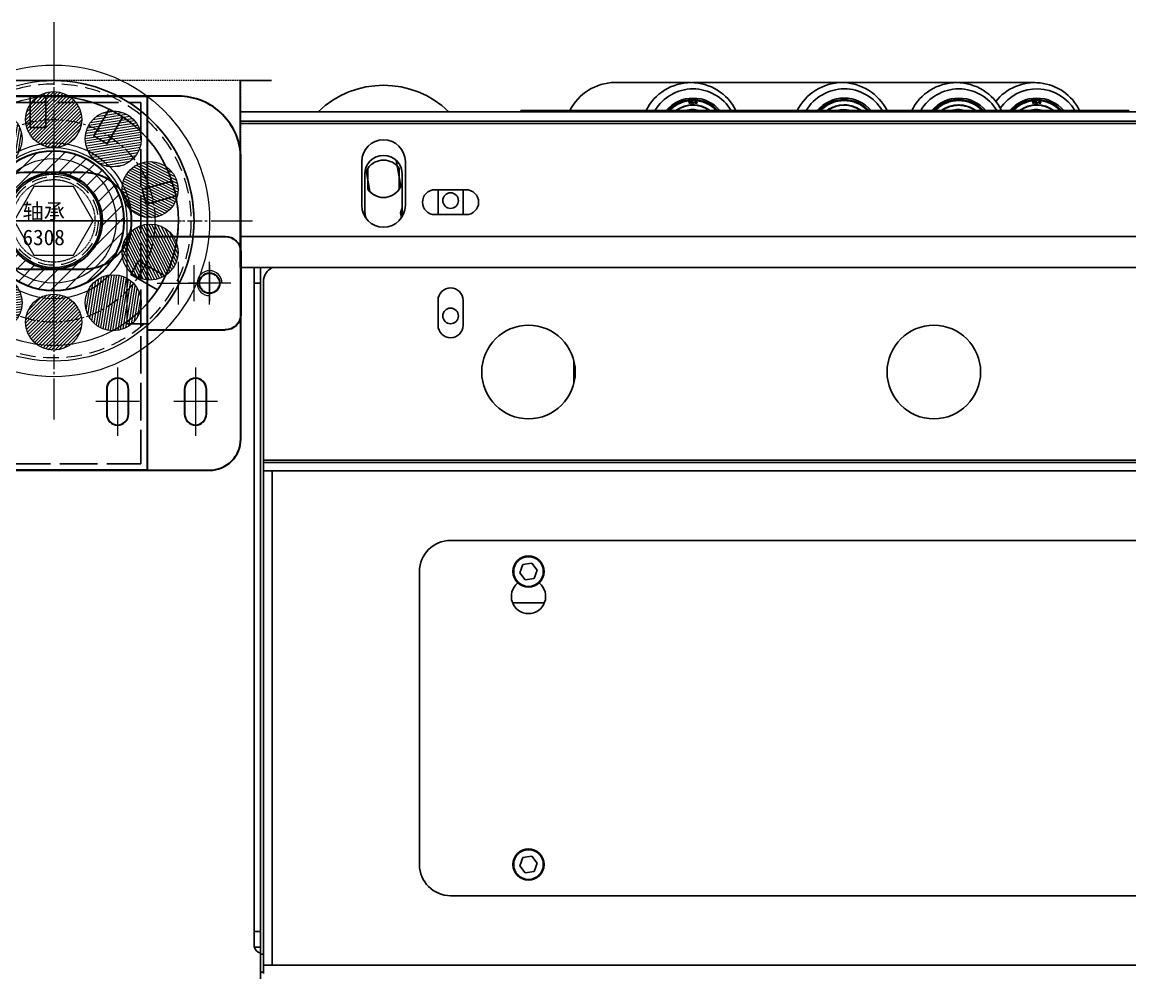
# Model space of a CAD drawing. Header units: millimetres. Extents: x 845401 to 948039, y 511594 to 550263.
# Drawn here: x 908265.2 to 908620.5, y 517974.7 to 518279.7 of the extents above; entities that cross this region are included whole.
import ezdxf

# ---------------------------------------------------------------- set-up
doc = ezdxf.new("R2010")
doc.units = ezdxf.units.MM
for name, pattern in [('ACAD_ISO02W100', [15, 12, -3]), ('CENTER', [0]), ('CENTER2', [28.575, 19.05, -3.175, 3.175, -3.175]), ('CENTERX2', [4, 2.5, -0.5, 0.5, -0.5]), ('DASHED', [0.75, 0.5, -0.25]), ('DASHED2', [0.375, 0.25, -0.125]), ('HIDDEN', [0.375, 0.25, -0.125])]:
    doc.linetypes.add(name, pattern=pattern)
for name, color, linetype in [('00', 7, 'Continuous'), ('1轮廓实线层', 7, 'Continuous'), ('3中心线层', 1, 'CENTER'), ('CL', 7, 'Continuous'), ('虚线', 4, 'ACAD_ISO02W100')]:
    doc.layers.add(name, color=color, linetype=linetype)
for name, color, linetype, lineweight in [('A-剖-0.10mm.......SECT-L01', 255, 'Continuous', 18), ('中心线', 1, 'CENTER', 9), ('剖面线', 6, 'Continuous', 15), ('粗实线', 7, 'Continuous', 30), ('细实线', 2, 'Continuous', 18)]:
    doc.layers.add(name, color=color, linetype=linetype, lineweight=lineweight)

# ---------------------------------------------------------------- blocks, each defined once
blk = doc.blocks.new('A$C2ACC7D0F')
at = {"color": 4, "linetype": 'Continuous', "lineweight": -3}
for p in [(10.04, 600), (0, 590)]:
    blk.add_line(p, (0, 600), dxfattribs=at)
at = {"color": 7, "linetype": 'Continuous', "lineweight": 25}
for p, q in [((144.61, 599.4), (120.15, 599.4)), ((145.17, 599.4), (144.89, 599.4)), ((193.08, 599.4), (145.17, 599.4)), ((229.83, 599.4), (193.08, 599.4)), ((230.39, 599.4), (230.11, 599.4)), ((254.85, 599.4), (230.39, 599.4)), ((145.18, 593.9), (145.11, 593.9)), ((193.65, 593.9), (193.58, 593.9)), ((230.4, 593.9), (230.33, 593.9)), ((255.42, 593.9), (255.35, 593.9)), ((0, 590), (1200, 590)), ((0, 590), (0, 587)), ((90, 590.4), (90, 590)), ((90, 590.4), (95.63, 590.4)), ((95.63, 590.4), (285, 590.4)), ((143.95, 593.1), (143.99, 593.11)), ((143.95, 593.11), (143.99, 593.11)), ((144.02, 592.83), (143.98, 592.82)), ((144.08, 593.19), (144.01, 593.19)), ((144.04, 592.77), (144.11, 592.77)), ((144.09, 593), (144.07, 593)), ((144.07, 593), (144.07, 592.95)), ((144.11, 592.95), (144.07, 592.95)), ((144.07, 592.95), (144.1, 592.95)), ((144.1, 592.99), (144.12, 593.01)), ((144.17, 592.99), (144.1, 592.99)), ((144.37, 593.27), (144.26, 593.26)), ((144.26, 593.26), (144.3, 592.74)), ((144.26, 593.22), (144.31, 593.22)), ((144.31, 593.22), (144.26, 593.22)), ((144.34, 592.79), (144.29, 592.79)), ((144.3, 592.74), (144.41, 592.75)), ((144.3, 592.75), (144.34, 592.75)), ((144.37, 593.22), (144.31, 593.22)), ((144.31, 593.22), (144.37, 593.22)), ((144.34, 592.79), (144.31, 593.22)), ((144.32, 593.22), (144.31, 593.22)), ((144.39, 593.22), (144.32, 593.22)), ((144.41, 592.8), (144.34, 592.79)), ((144.41, 592.75), (144.34, 592.75)), ((144.74, 592.91), (144.69, 592.9)), ((144.83, 593.04), (144.72, 593.11)), ((144.74, 590.64), (145.04, 590.65)), ((144.82, 593.25), (144.75, 593.25)), ((144.76, 593.08), (144.87, 593)), ((144.76, 592.83), (144.83, 592.83)), ((144.9, 593.04), (144.78, 593.12)), ((144.9, 593.04), (144.83, 593.04)), ((144.87, 593.01), (144.83, 593.04)), ((144.88, 593.19), (144.93, 593.2)), ((144.93, 593.2), (144.88, 593.2)), ((145.19, 593.07), (145.12, 593.07)), ((145.12, 592.84), (145.19, 592.84)), ((145.4, 593.12), (145.39, 592.93)), ((145.44, 593.12), (145.4, 593.12)), ((145.44, 593.12), (145.4, 593.12)), ((145.44, 592.93), (145.44, 593.12)), ((145.46, 592.83), (145.53, 592.83)), ((145.66, 593.11), (145.62, 593.11)), ((145.62, 593.11), (145.62, 592.93)), ((145.66, 593.11), (145.62, 593.11)), ((145.66, 592.93), (145.66, 593.11)), ((145.74, 593.11), (145.72, 592.78)), ((145.72, 592.78), (145.77, 592.78)), ((145.73, 593.01), (145.74, 593.02)), ((145.78, 592.97), (145.73, 592.97)), ((145.78, 593.11), (145.74, 593.11)), ((145.78, 593.11), (145.74, 593.11)), ((145.78, 593.06), (145.74, 593.06)), ((145.74, 593.02), (145.81, 593.02)), ((145.77, 592.78), (145.78, 592.97)), ((145.78, 593.06), (145.78, 593.11)), ((145.78, 592.97), (145.81, 593.02)), ((145.8, 593.06), (145.8, 593.08)), ((145.87, 593.06), (145.8, 593.06)), ((145.87, 593.1), (145.86, 593.1)), ((145.87, 593.06), (145.87, 593.1)), ((146.09, 593.04), (146.02, 593.04)), ((146.02, 592.8), (146.09, 592.8)), ((146.21, 592.82), (146.14, 592.82)), ((146.14, 592.82), (146.14, 592.82)), ((146.17, 593), (146.23, 593)), ((146.21, 592.82), (146.18, 592.85)), ((146.19, 592.98), (146.23, 593)), ((146.34, 592.9), (146.3, 592.9)), ((146.31, 592.94), (146.36, 592.94)), ((146.49, 592.92), (146.31, 592.94)), ((146.34, 592.9), (146.61, 592.87)), ((146.56, 592.92), (146.36, 592.94)), ((146.45, 593), (146.39, 593)), ((146.39, 592.77), (146.45, 592.77)), ((146.56, 592.92), (146.49, 592.92)), ((146.5, 592.77), (146.5, 592.78)), ((146.57, 592.77), (146.5, 592.77)), ((146.54, 592.87), (146.54, 592.92)), ((146.57, 592.77), (146.54, 592.81)), ((193.71, 592.1), (193.71, 592.1)), ((230.46, 592.1), (230.45, 592.1)), ((230.46, 592.2), (230.65, 592.18)), ((254.19, 593.1), (254.23, 593.11)), ((254.19, 593.11), (254.23, 593.11)), ((254.26, 592.83), (254.22, 592.82)), ((254.32, 593.19), (254.25, 593.19)), ((254.28, 592.77), (254.35, 592.77)), ((254.33, 593), (254.31, 593)), ((254.31, 593), (254.31, 592.95)), ((254.35, 592.95), (254.31, 592.95)), ((254.31, 592.95), (254.34, 592.95)), ((254.34, 592.99), (254.36, 593.01)), ((254.4, 592.99), (254.34, 592.99)), ((254.61, 593.27), (254.5, 593.26)), ((254.5, 593.26), (254.54, 592.74)), ((254.5, 593.22), (254.55, 593.22)), ((254.55, 593.22), (254.5, 593.22)), ((254.58, 592.79), (254.53, 592.79)), ((254.54, 592.74), (254.65, 592.75)), ((254.54, 592.75), (254.58, 592.75)), ((254.58, 592.79), (254.55, 593.22)), ((254.55, 593.22), (254.61, 593.22)), ((254.61, 593.22), (254.55, 593.22)), ((254.56, 593.22), (254.55, 593.22)), ((254.63, 593.22), (254.56, 593.22)), ((254.65, 592.8), (254.58, 592.79)), ((254.65, 592.75), (254.58, 592.75)), ((254.98, 592.91), (254.93, 592.9)), ((255.07, 593.04), (254.96, 593.11)), ((254.98, 590.64), (255.28, 590.65)), ((255.05, 593.25), (254.99, 593.25)), ((254.99, 593.08), (255.11, 593)), ((255, 592.83), (255.07, 592.83)), ((255.14, 593.04), (255.02, 593.12)), ((255.14, 593.04), (255.07, 593.04)), ((255.11, 593.01), (255.07, 593.04)), ((255.12, 593.19), (255.16, 593.2)), ((255.16, 593.2), (255.12, 593.2)), ((255.43, 593.07), (255.36, 593.07)), ((255.36, 592.84), (255.43, 592.84)), ((255.64, 593.12), (255.63, 592.93)), ((255.68, 593.12), (255.64, 593.12)), ((255.68, 593.12), (255.64, 593.12)), ((255.68, 592.93), (255.68, 593.12)), ((255.7, 592.83), (255.77, 592.83)), ((255.86, 593.11), (255.85, 592.93)), ((255.9, 593.11), (255.86, 593.11)), ((255.9, 593.11), (255.86, 593.11)), ((255.9, 592.93), (255.9, 593.11)), ((255.98, 593.11), (255.96, 592.78)), ((255.96, 592.78), (256.01, 592.78)), ((255.97, 593.01), (255.98, 593.02)), ((256.02, 592.97), (255.97, 592.97)), ((256.02, 593.11), (255.98, 593.11)), ((256.02, 593.11), (255.98, 593.11)), ((256.02, 593.06), (255.98, 593.06)), ((255.98, 593.02), (256.05, 593.02)), ((256.01, 592.78), (256.02, 592.97)), ((256.02, 593.06), (256.02, 593.11)), ((256.02, 592.97), (256.05, 593.02)), ((256.04, 593.06), (256.04, 593.08)), ((256.11, 593.06), (256.04, 593.06)), ((256.18, 589.9), (256.08, 590.39)), ((256.11, 593.1), (256.1, 593.1)), ((256.11, 593.06), (256.11, 593.1)), ((256.33, 593.04), (256.26, 593.04)), ((256.26, 592.8), (256.33, 592.8)), ((256.45, 592.82), (256.38, 592.82)), ((256.38, 592.82), (256.38, 592.82)), ((256.41, 593), (256.46, 593)), ((256.45, 592.82), (256.42, 592.85)), ((256.43, 592.98), (256.46, 593)), ((256.58, 592.9), (256.54, 592.9)), ((256.55, 592.94), (256.6, 592.94)), ((256.73, 592.92), (256.55, 592.94)), ((256.58, 592.9), (256.85, 592.87)), ((256.8, 592.92), (256.6, 592.94)), ((256.69, 593), (256.62, 593)), ((256.62, 592.77), (256.69, 592.77)), ((256.8, 592.92), (256.73, 592.92)), ((256.74, 592.77), (256.74, 592.78)), ((256.81, 592.77), (256.74, 592.77)), ((256.81, 592.77), (256.77, 592.81)), ((256.78, 592.87), (256.78, 592.92)), ((285, 590), (285, 590.4)), ((0, 587), (1200, 587)), ((0, 586.26), (0, 587)), ((0, 586.26), (1200, 586.26)), ((0, 550), (0, 586.26)), ((39, 574), (39, 560)), ((50.09, 574.39), (51.54, 566.19)), ((53, 560), (53, 574)), ((40, 558), (40, 570)), ((41.59, 564.43), (40.28, 571.83)), ((41, 571.82), (41, 565.18)), ((51, 565.18), (51, 571.82)), ((52, 570), (52, 558)), ((62.5, 565), (72.5, 565)), ((63.5, 557), (63.5, 565)), ((71.5, 565), (71.5, 557)), ((72.5, 557), (62.5, 557)), ((0, 550), (1200, 550)), ((0, 540), (0, 550)), ((0, 540), (1200, 540)), ((4.5, 535), (4.5, 540)), ((6.5, 540), (6.5, 535)), ((6.5, 535), (4.5, 535)), ((4.5, 535), (4.5, 327)), ((6.5, 535), (6.5, 327)), ((7.5, 535.5), (7.5, 478.24)), ((63.5, 529.5), (63.5, 521.5)), ((71.5, 521.5), (71.5, 529.5)), ((214.85, 519.4), (214.99, 519.4)), ((214.99, 519.4), (215.05, 519.52)), ((107.09, 510), (107.09, 503.01)), ((1192.5, 478.24), (7.5, 478.24)), ((7.5, 478.24), (7.5, 477.5)), ((1192.5, 477.5), (7.5, 477.5)), ((7.5, 477.5), (7.5, 474.76)), ((7.5, 474.76), (7.5, 316.24)), ((10.24, 474.76), (7.5, 474.76)), ((1189.76, 474.76), (10.24, 474.76)), ((10.24, 474.76), (10.24, 316.24)), ((517.5, 452.5), (67.5, 452.5)), ((90.73, 444.74), (89.67, 442.09)), ((93.56, 445.16), (90.73, 444.74)), ((95.33, 442.91), (93.56, 445.16)), ((57.5, 442.5), (57.5, 348.5)), ((89.67, 442.09), (91.44, 439.84)), ((94.27, 440.26), (95.33, 442.91)), ((89, 438.93), (89, 438.74)), ((91.44, 439.84), (94.27, 440.26)), ((96, 438.74), (96, 438.93)), ((97.62, 432.5), (87.38, 432.5)), ((90.73, 350.74), (89.67, 348.09)), ((93.56, 351.16), (90.73, 350.74)), ((95.33, 348.91), (93.56, 351.16)), ((94.27, 346.26), (95.33, 348.91)), ((89.67, 348.09), (91.44, 345.84)), ((91.44, 345.84), (94.27, 346.26)), ((67.5, 338.5), (517.5, 338.5)), ((4.5, 327), (6.5, 327)), ((4.5, 322), (4.5, 327)), ((6.5, 327), (6.5, 322)), ((6.5, 322), (4.5, 322)), ((6.5, 319.74), (6.5, 322)), ((6.5, 314), (6.5, 319.74)), ((6.5, 319.74), (7.5, 319.74)), ((7.5, 316.24), (7.5, 313.5)), ((10.24, 316.24), (7.5, 316.24)), ((1189.76, 316.24), (10.24, 316.24)), ((6.5, 304), (6.5, 314)), ((6.5, 314), (6.82, 314)), ((6.82, 314), (7.5, 314))]:
    blk.add_line(p, q, dxfattribs=at)
at = {"color": 8, "linetype": 'Continuous', "lineweight": 25}
for p, q in [((144.07, 592.95), (144.1, 592.95)), ((144.72, 593.12), (144.78, 593.12)), ((145.44, 592.93), (145.39, 592.93)), ((145.66, 592.93), (145.62, 592.93)), ((195.71, 591.96), (197.12, 591.53)), ((254.31, 592.95), (254.34, 592.95)), ((254.96, 593.12), (255.02, 593.12)), ((255.68, 592.93), (255.63, 592.93)), ((255.9, 592.93), (255.85, 592.93))]:
    blk.add_line(p, q, dxfattribs=at)
at = {"color": 7, "linetype": 'Continuous', "lineweight": 25}
for points in [[(144.93, 593.2), (144.91, 593.24), (144.88, 593.28), (144.84, 593.29), (144.8, 593.3), (144.76, 593.28), (144.72, 593.25), (144.71, 593.2), (144.71, 593.16), (144.72, 593.11), (144.76, 593.08)], [(144.84, 593.24), (144.81, 593.28), (144.78, 593.29)], [(255.16, 593.2), (255.15, 593.24), (255.12, 593.28), (255.08, 593.29), (255.04, 593.3), (254.99, 593.28), (254.96, 593.25), (254.95, 593.2), (254.95, 593.16), (254.96, 593.11), (254.99, 593.08)], [(255.08, 593.24), (255.05, 593.28), (255.02, 593.29)], [(144.17, 592.99), (144.2, 593.03), (144.21, 593.08), (144.21, 593.14), (144.18, 593.19), (144.14, 593.22), (144.09, 593.24), (144.04, 593.23), (143.99, 593.2), (143.96, 593.16), (143.95, 593.1)], [(144.01, 593.19), (143.99, 593.19), (143.98, 593.18)], [(143.98, 592.82), (144, 592.77), (144.04, 592.74), (144.09, 592.72), (144.14, 592.73), (144.19, 592.75), (144.22, 592.8), (144.24, 592.85), (144.23, 592.9), (144.21, 592.95), (144.17, 592.99)], [(143.99, 593.11), (144, 593.14), (144.03, 593.17), (144.06, 593.19), (144.1, 593.19), (144.13, 593.17), (144.16, 593.15), (144.17, 593.11), (144.17, 593.07), (144.15, 593.04), (144.12, 593.01), (144.09, 593)], [(144, 592.78), (144, 592.77), (144.04, 592.77)], [(144.1, 592.95), (144.13, 592.95), (144.16, 592.93), (144.19, 592.9), (144.19, 592.87), (144.19, 592.83), (144.17, 592.8), (144.14, 592.77), (144.11, 592.77), (144.07, 592.77), (144.04, 592.79), (144.02, 592.83)], [(144.14, 592.95), (144.14, 592.95), (144.1, 592.99)], [(144.69, 592.9), (144.71, 592.85), (144.75, 592.81), (144.8, 592.78), (144.85, 592.78), (144.9, 592.8), (144.94, 592.84), (144.96, 592.89), (144.96, 592.95), (144.94, 593), (144.9, 593.04)], [(144.75, 593.25), (144.74, 593.25), (144.72, 593.24)], [(144.72, 592.84), (144.74, 592.83), (144.76, 592.83)], [(144.87, 593), (144.9, 592.97), (144.91, 592.94), (144.91, 592.9), (144.9, 592.87), (144.87, 592.84), (144.84, 592.83), (144.81, 592.83), (144.77, 592.84), (144.75, 592.87), (144.74, 592.91)], [(144.78, 593.12), (144.76, 593.14), (144.75, 593.17), (144.75, 593.19), (144.76, 593.22), (144.78, 593.24), (144.8, 593.25), (144.83, 593.25), (144.85, 593.24), (144.87, 593.22), (144.88, 593.19)], [(144.79, 592.78), (144.83, 592.8), (144.87, 592.84)], [(145.34, 592.95), (145.33, 593.02), (145.3, 593.07), (145.25, 593.11), (145.19, 593.12), (145.13, 593.11), (145.08, 593.07), (145.04, 593.02), (145.03, 592.95), (145.04, 592.89), (145.08, 592.84), (145.13, 592.8), (145.19, 592.79), (145.25, 592.8), (145.3, 592.84), (145.33, 592.89), (145.34, 592.95)], [(145.07, 593.06), (145.08, 593.06), (145.12, 593.07)], [(145.12, 592.84), (145.08, 592.85), (145.07, 592.85)], [(145.3, 592.95), (145.29, 592.91), (145.27, 592.87), (145.23, 592.85), (145.19, 592.84), (145.15, 592.85), (145.11, 592.87), (145.09, 592.91), (145.08, 592.95), (145.09, 593), (145.11, 593.04), (145.15, 593.06), (145.19, 593.07), (145.23, 593.06), (145.27, 593.04), (145.29, 593), (145.3, 592.95)], [(146.23, 593), (146.18, 593.05), (146.12, 593.08), (146.06, 593.08), (146, 593.05), (145.96, 593), (145.94, 592.93), (145.95, 592.87), (145.98, 592.81), (146.03, 592.77), (146.1, 592.76), (146.16, 592.77), (146.21, 592.82)], [(146.02, 593.04), (146, 593.03), (145.97, 593.02)], [(145.97, 592.82), (145.98, 592.81), (146.02, 592.8)], [(146.18, 592.85), (146.14, 592.82), (146.1, 592.8), (146.05, 592.81), (146.01, 592.84), (145.99, 592.88), (145.98, 592.93), (146, 592.98), (146.03, 593.01), (146.07, 593.03), (146.11, 593.04), (146.16, 593.02), (146.19, 592.98)], [(146.14, 593.02), (146.11, 593.05), (146.06, 593.08)], [(146.06, 592.76), (146.09, 592.77), (146.14, 592.82)], [(146.61, 592.87), (146.6, 592.93), (146.57, 592.99), (146.52, 593.03), (146.46, 593.05), (146.4, 593.04), (146.35, 593), (146.31, 592.95), (146.3, 592.89), (146.31, 592.82), (146.34, 592.77), (146.4, 592.73), (146.46, 592.72), (146.52, 592.74), (146.57, 592.77)], [(146.42, 592.72), (146.45, 592.74), (146.5, 592.77)], [(147.86, 591.8), (147.76, 591.83), (146.72, 592.08)], [(228.43, 590.43), (228.6, 590.47), (230.26, 590.65)], [(254.4, 592.99), (254.44, 593.03), (254.45, 593.08), (254.45, 593.14), (254.42, 593.19), (254.38, 593.22), (254.33, 593.24), (254.28, 593.23), (254.23, 593.2), (254.2, 593.16), (254.19, 593.1)], [(254.25, 593.19), (254.23, 593.19), (254.21, 593.18)], [(254.22, 592.82), (254.24, 592.77), (254.28, 592.74), (254.33, 592.72), (254.38, 592.73), (254.43, 592.75), (254.46, 592.8), (254.48, 592.85), (254.47, 592.9), (254.45, 592.95), (254.4, 592.99)], [(254.23, 593.11), (254.24, 593.14), (254.27, 593.17), (254.3, 593.19), (254.34, 593.19), (254.37, 593.17), (254.39, 593.15), (254.41, 593.11), (254.41, 593.07), (254.39, 593.04), (254.36, 593.01), (254.33, 593)], [(254.24, 592.78), (254.24, 592.77), (254.28, 592.77)], [(254.34, 592.95), (254.37, 592.95), (254.4, 592.93), (254.42, 592.9), (254.43, 592.87), (254.43, 592.83), (254.41, 592.8), (254.38, 592.77), (254.35, 592.77), (254.31, 592.77), (254.28, 592.79), (254.26, 592.83)], [(254.38, 592.95), (254.38, 592.95), (254.34, 592.99)], [(254.93, 592.9), (254.95, 592.85), (254.99, 592.81), (255.04, 592.78), (255.09, 592.78), (255.14, 592.8), (255.18, 592.84), (255.2, 592.89), (255.2, 592.95), (255.18, 593), (255.14, 593.04)], [(254.99, 593.25), (254.98, 593.25), (254.96, 593.25)], [(254.96, 592.84), (254.98, 592.83), (255, 592.83)], [(255.11, 593), (255.14, 592.97), (255.15, 592.94), (255.15, 592.9), (255.14, 592.87), (255.11, 592.84), (255.08, 592.83), (255.05, 592.83), (255.01, 592.84), (254.99, 592.87), (254.98, 592.91)], [(255.02, 593.12), (255, 593.14), (254.99, 593.17), (254.99, 593.19), (255, 593.22), (255.02, 593.24), (255.04, 593.25), (255.07, 593.25), (255.09, 593.24), (255.11, 593.22), (255.12, 593.19)], [(255.03, 592.78), (255.07, 592.8), (255.11, 592.84)], [(255.58, 592.95), (255.57, 593.02), (255.54, 593.07), (255.49, 593.11), (255.43, 593.12), (255.37, 593.11), (255.32, 593.07), (255.28, 593.02), (255.27, 592.95), (255.28, 592.89), (255.32, 592.84), (255.37, 592.8), (255.43, 592.79), (255.49, 592.8), (255.54, 592.84), (255.57, 592.89), (255.58, 592.95)], [(255.3, 593.06), (255.32, 593.06), (255.36, 593.07)], [(255.36, 592.84), (255.32, 592.85), (255.31, 592.85)], [(255.54, 592.95), (255.53, 592.91), (255.5, 592.87), (255.47, 592.85), (255.43, 592.84), (255.38, 592.85), (255.35, 592.87), (255.32, 592.91), (255.32, 592.95), (255.32, 593), (255.35, 593.04), (255.38, 593.06), (255.43, 593.07), (255.47, 593.06), (255.5, 593.04), (255.53, 593), (255.54, 592.95)], [(256.46, 593), (256.42, 593.05), (256.36, 593.08), (256.3, 593.08), (256.24, 593.05), (256.2, 593), (256.18, 592.93), (256.19, 592.87), (256.22, 592.81), (256.27, 592.77), (256.34, 592.76), (256.4, 592.77), (256.45, 592.82)], [(256.26, 593.04), (256.24, 593.03), (256.21, 593.02)], [(256.21, 592.82), (256.22, 592.81), (256.26, 592.8)], [(256.42, 592.85), (256.38, 592.82), (256.34, 592.8), (256.29, 592.81), (256.25, 592.84), (256.23, 592.88), (256.22, 592.93), (256.23, 592.98), (256.26, 593.01), (256.31, 593.03), (256.35, 593.04), (256.39, 593.02), (256.43, 592.98)], [(256.39, 593.02), (256.35, 593.05), (256.3, 593.08)], [(256.3, 592.76), (256.33, 592.77), (256.38, 592.82)], [(256.85, 592.87), (256.84, 592.93), (256.81, 592.99), (256.76, 593.03), (256.7, 593.05), (256.64, 593.04), (256.59, 593), (256.55, 592.95), (256.54, 592.89), (256.55, 592.82), (256.58, 592.77), (256.64, 592.73), (256.7, 592.72), (256.76, 592.74), (256.81, 592.77)], [(256.66, 592.72), (256.69, 592.74), (256.74, 592.77)], [(258.1, 591.8), (258, 591.83), (256.96, 592.08)], [(40.44, 555.75), (40.2, 556.45), (40, 558)], [(51.5, 557.5), (51.69, 558.46), (52, 559)], [(52, 558), (51.8, 556.45), (51.56, 555.75)], [(51.77, 556.36), (51.69, 556.54), (51.5, 557.5)]]:
    blk.add_lwpolyline(points, dxfattribs=at)
at = {"color": 8, "linetype": 'Continuous', "lineweight": 25}
for points in [[(193.55, 590.7), (191.88, 590.52), (191.4, 590.4)], [(195.69, 590.4), (195.22, 590.52), (193.55, 590.7)], [(230.31, 590.64), (228.65, 590.46), (228.41, 590.4)], [(228.84, 590.37), (230.42, 590.54), (231.87, 590.4)], [(232.21, 590.4), (231.97, 590.46), (230.31, 590.64)], [(233.44, 591.68), (232.1, 592.05), (231.89, 592.09)]]:
    blk.add_lwpolyline(points, dxfattribs=at)
at = {"color": 7, "linetype": 'Continuous', "lineweight": 25}
for centre, radius in [((67.5, 561.5), 2.5), ((67.5, 524.5), 2.5), ((92.5, 506.5), 15), ((222.5, 506.5), 15), ((92.5, 442.5), 5), ((92.5, 442.5), 4.75), ((92.5, 348.5), 5), ((92.5, 348.5), 4.75)]:
    blk.add_circle(centre, radius, dxfattribs=at)
for centre, radius, start, end in [((46, 568.5), 30, 45.7799, 134.2201), ((120.38, 583), 16.4, 90.7813, 153.1826), ((144.61, 583.26), 16.09, 26.3687, 153.6313), ((145.28, 583.14), 14.21, 30.7281, 149.2719), ((193.3, 583), 16.4, 90.7813, 153.1826), ((193.95, 582.9), 14.5, 90.7758, 148.8654), ((192.86, 583), 16.4, 26.8174, 89.2187), ((193.61, 583), 14.4, 30.9176, 89.4411), ((229.83, 583.26), 16.09, 26.3687, 153.6313), ((230.5, 583.16), 14.19, 30.6454, 149.3546), ((254.88, 583.31), 16.04, 26.2549, 141.4512), ((255.53, 583.16), 14.19, 30.6762, 145.6398), ((145.28, 583.02), 11.36, 40.5233, 139.4767), ((145.11, 582.99), 10.89, 42.8742, 137.1258), ((145.18, 582.99), 10.89, 42.8742, 137.1258), ((193.82, 582.92), 11.48, 90.3574, 139.35), ((193.65, 582.99), 10.89, 42.8742, 137.1258), ((193.52, 582.9), 11, 42.9865, 89.6549), ((193.67, 582.9), 11.5, 40.7114, 89.5813), ((230.5, 583.02), 11.36, 40.5299, 139.4701), ((230.46, 582.9), 11, 90.3451, 137.0135), ((230.26, 582.9), 11, 42.9865, 89.6549), ((230.32, 582.87), 11.03, 43.0464, 89.595), ((255.52, 583.02), 11.36, 40.5233, 139.4767), ((255.42, 582.99), 10.89, 42.8742, 137.1258), ((255.28, 582.9), 11, 42.9865, 89.6549), ((145.24, 582.93), 9.27, 53.7433, 126.2567), ((145.28, 582.93), 9.27, 53.7433, 126.2567), ((145.24, 582.92), 9.17, 54.6117, 125.3883), ((144.01, 593.1), 0.133, 35.137, 74.0785), ((144.04, 592.85), 0.132, 285.73, 323.3714), ((144.32, 592.99), 0.243, 275.401, 323.0419), ((144.32, 593.03), 0.241, 41.0924, 81.8078), ((144.38, 593.01), 0.26, 276.935, 91.514), ((144.38, 593.01), 0.213, 276.935, 91.514), ((145.12, 592.96), 0.154, 37.8945, 76.4007), ((145.12, 592.94), 0.154, 283.632, 325.1428), ((145.53, 592.92), 0.134, 175.8055, 1.2872), ((145.46, 592.92), 0.0848, 243.9942, 269.929), ((145.53, 592.92), 0.0891, 175.8055, 1.2872), ((145.46, 592.92), 0.133, 285.7086, 325.574), ((145.8, 592.99), 0.0659, 90.5944, 150.1967), ((145.87, 592.99), 0.109, 87.4085, 142.5547), ((145.87, 592.99), 0.0658, 87.6083, 150.2269), ((146.39, 592.9), 0.106, 90.1235, 119.5985), ((146.39, 592.87), 0.105, 238.6947, 269.894), ((146.45, 592.88), 0.11, 170.3457, 319.1219), ((146.45, 592.89), 0.108, 14.194, 152.0695), ((146.38, 592.89), 0.155, 36.1553, 76.2914), ((193.71, 582.93), 9.26, 54.6155, 126.271), ((193.75, 582.93), 9.27, 54.0897, 126.2677), ((193.71, 582.92), 9.17, 54.6184, 125.3816), ((230.55, 582.76), 9.46, 104.0122, 126.0662), ((230.53, 582.86), 9.34, 90.2003, 126.1604), ((230.49, 582.85), 9.25, 90.2012, 125.2884), ((230.43, 582.86), 9.34, 53.8396, 89.7997), ((230.43, 582.85), 9.25, 54.7116, 89.7988), ((230.46, 582.86), 9.34, 53.8396, 89.7997), ((255.48, 582.93), 9.27, 53.7433, 126.2567), ((255.52, 582.93), 9.27, 53.7433, 126.2567), ((255.48, 582.92), 9.17, 54.6117, 125.3883), ((254.25, 593.1), 0.133, 35.137, 74.0785), ((254.28, 592.85), 0.132, 285.7401, 324.7954), ((254.56, 592.99), 0.243, 275.401, 323.0419), ((254.56, 593.03), 0.241, 41.0924, 81.8078), ((254.62, 593.01), 0.26, 276.935, 91.514), ((254.62, 593.01), 0.213, 276.935, 91.514), ((255.36, 592.96), 0.154, 37.8945, 76.4007), ((255.36, 592.94), 0.154, 283.632, 325.1428), ((255.77, 592.92), 0.134, 175.8055, 1.2872), ((255.7, 592.92), 0.0848, 243.9942, 269.929), ((255.77, 592.92), 0.0891, 175.8055, 1.2872), ((255.7, 592.92), 0.133, 285.7089, 325.6114), ((256.04, 592.99), 0.0659, 90.5944, 150.1967), ((256.11, 592.99), 0.109, 87.4085, 142.5547), ((256.11, 592.99), 0.0658, 87.6083, 150.2269), ((256.62, 592.9), 0.106, 90.1341, 121.2744), ((256.62, 592.87), 0.105, 238.6986, 269.894), ((256.69, 592.88), 0.11, 170.3457, 319.1219), ((256.69, 592.89), 0.108, 14.194, 152.0695), ((256.62, 592.89), 0.155, 36.1553, 76.2914), ((46, 574), 7, 0, 180), ((46, 570), 6, 0, 180), ((46, 568.5), 6, 33.5573, 146.4427), ((46, 568.5), 6, 213.5573, 326.4427), ((46, 568.5), 6, 222.6835, 337.3165), ((62.5, 561), 4, 90, 270), ((72.5, 561), 4, 270, 90), ((46, 560), 7, 180, 0), ((12.5, 535.5), 5, 115.842, 180), ((67.5, 529.5), 4, 0, 180), ((67.5, 521.5), 4, 180, 0), ((67.5, 442.5), 10, 90, 180), ((92.5, 434.5), 5.5, 129.5212, 50.4788), ((67.5, 348.5), 10, 180, 270), ((7.24, 322.74), 2.74, 195.6146, 254.3853)]:
    blk.add_arc(centre, radius, start, end, dxfattribs=at)
at = {"color": 8, "linetype": 'Continuous', "lineweight": 25}
for centre, radius, start, end in [((145.08, 582.86), 7.84, 74.1017, 105.8983), ((145.09, 582.86), 7.77, 75.8553, 104.1447), ((145.2, 582.86), 7.68, 79.1338, 100.8662), ((193.56, 582.87), 7.77, 75.8542, 104.1458), ((193.67, 582.86), 7.68, 79.1329, 100.8671), ((230.29, 582.87), 7.83, 74.092, 105.908), ((255.32, 582.86), 7.84, 74.1017, 105.8983), ((255.33, 582.86), 7.77, 75.8553, 104.1447), ((255.44, 582.86), 7.68, 79.1338, 100.8662)]:
    blk.add_arc(centre, radius, start, end, dxfattribs=at)
for points, knots in [([(137.75, 590.4), (138.23, 590.85), (139.27, 591.83), (141.17, 592.83), (143.22, 593.47), (145.28, 593.67), (147.34, 593.47), (149.38, 592.83), (151.28, 591.83), (152.33, 590.85), (152.81, 590.4)], [0, 0, 0, 0, 0.116312, 0.250192, 0.378728, 0.5, 0.621272, 0.749808, 0.883688, 1, 1, 1, 1]), ([(186.22, 590.4), (186.7, 590.85), (187.74, 591.83), (189.64, 592.83), (191.69, 593.49), (193.08, 593.56), (193.75, 593.6)], [0, 0, 0, 0, 0.232624, 0.500384, 0.757456, 1, 1, 1, 1]), ([(193.75, 593.6), (194.42, 593.56), (195.81, 593.49), (197.86, 592.83), (199.75, 591.83), (200.8, 590.85), (201.28, 590.4)], [0, 0, 0, 0, 0.242544, 0.499616, 0.767376, 1, 1, 1, 1]), ([(222.96, 590.4), (223.45, 590.85), (224.49, 591.83), (226.39, 592.83), (228.44, 593.49), (229.82, 593.56), (230.5, 593.6)], [0, 0, 0, 0, 0.232624, 0.500384, 0.757456, 1, 1, 1, 1]), ([(230.5, 593.6), (231.17, 593.56), (232.55, 593.49), (234.6, 592.83), (236.5, 591.83), (237.54, 590.85), (238.03, 590.4)], [0, 0, 0, 0, 0.242544, 0.499616, 0.767376, 1, 1, 1, 1]), ([(247.99, 590.4), (248.47, 590.85), (249.51, 591.83), (251.41, 592.83), (253.46, 593.47), (255.52, 593.67), (257.58, 593.47), (259.62, 592.83), (261.52, 591.83), (262.56, 590.85), (263.05, 590.4)], [0, 0, 0, 0, 0.1163121, 0.250192, 0.3787281, 0.5, 0.6212719, 0.749808, 0.8836879, 1, 1, 1, 1]), ([(143.43, 592.01), (143.44, 592.02), (144.03, 592.2), (145.25, 592.22), (146.78, 592.14), (147.67, 591.84), (147.99, 591.73)], [0, 0, 0, 0, 0.010543, 0.394532, 0.778521, 1, 1, 1, 1]), ([(193.71, 592.2), (194.31, 592.2), (194.93, 592.2), (195.52, 592.02), (195.53, 592.01)], [0, 0, 0, 0, 0.969695, 1, 1, 1, 1]), ([(253.67, 592.01), (253.68, 592.02), (254.27, 592.2), (255.48, 592.22), (257.01, 592.14), (257.9, 591.84), (258.23, 591.73)], [0, 0, 0, 0, 0.010543, 0.394532, 0.778521, 1, 1, 1, 1])]:
    blk.add_open_spline(points, degree=3, knots=knots, dxfattribs=at)
at = {"color": 7, "linetype": 'Continuous', "lineweight": 25}
for points, knots in [([(193.68, 592.2), (193.08, 592.17), (191.86, 592.1), (190.07, 591.5), (188.82, 590.92), (188.27, 590.44), (188.23, 590.4)], [0, 0, 0, 0, 0.3061968, 0.6307346, 0.9687648, 1, 1, 1, 1]), ([(188.26, 590.4), (188.31, 590.44), (188.86, 590.92), (190.11, 591.5), (191.9, 592.1), (193.12, 592.17), (193.71, 592.2)], [0, 0, 0, 0, 0.031235, 0.369265, 0.693803, 1, 1, 1, 1]), ([(230.42, 592.2), (229.83, 592.17), (228.61, 592.1), (226.82, 591.5), (225.57, 590.92), (225.02, 590.44), (224.97, 590.4)], [0, 0, 0, 0, 0.306197, 0.630735, 0.968765, 1, 1, 1, 1]), ([(225.01, 590.4), (225.06, 590.44), (225.61, 590.92), (226.86, 591.5), (228.65, 592.1), (229.87, 592.17), (230.46, 592.2)], [0, 0, 0, 0, 0.0312352, 0.3692654, 0.6938032, 1, 1, 1, 1]), ([(257.88, 591.83), (257.66, 591.9), (256.88, 592.16), (256.06, 592.18), (255.47, 592.2)], [0, 0, 0, 0, 0.283735, 1, 1, 1, 1])]:
    blk.add_open_spline(points, degree=3, knots=knots, dxfattribs=at)
blk = doc.blocks.new('6308zza')
h = blk.add_hatch()
h.set_pattern_fill('ANSI31', color=2, scale=0.25, style=0)
h.set_pattern_definition([(45, (-1872.5048, -2641.3872), (-0.561266, 0.561266), [])])
h.paths.add_polyline_path([(9, 32.5, 1), (-9, 32.5, 1)])
h = blk.add_hatch()
h.set_pattern_fill('ANSI31', color=2, scale=0.25, angle=36, style=0)
h.set_pattern_definition([(81, (37.6802, -3237.5578), (-0.78397762, 0.12416986), [])])
h.paths.add_polyline_path([(-28.1, 26.29, 1), (-10.1, 26.29, 1)])
h = blk.add_hatch()
h.set_pattern_fill('ANSI31', color=2, scale=0.25, angle=-36, style=0)
h.set_pattern_definition([(9, (-3067.45665, -1036.2964), (-0.12416986, 0.78397762), [])])
h.paths.add_polyline_path([(10.1, 26.29, 1), (28.1, 26.29, 1)])
h = blk.add_hatch()
h.set_pattern_fill('ANSI31', color=2, scale=0.25, angle=72, style=0)
h.set_pattern_definition([(117, (1933.4727, -2597.09144), (-0.70723643, -0.36035496), [])])
h.paths.add_polyline_path([(-39.91, 10.04, 1), (-21.91, 10.04, 1)])
h = blk.add_hatch()
h.set_pattern_fill('ANSI31', color=2, scale=0.25, angle=-72, style=0)
h.set_pattern_definition([(333, (-3090.7443, 964.6244), (0.36035496, 0.70723643), [])])
h.paths.add_polyline_path([(39.91, 10.04, 1), (21.91, 10.04, 1)])
h = blk.add_hatch()
h.set_pattern_fill('ANSI31', color=2, scale=0.25, angle=108, style=0)
h.set_pattern_definition([(153, (3090.7443, -964.6244), (-0.36035496, -0.70723643), [])])
h.paths.add_polyline_path([(-39.91, -10.04, 1), (-21.91, -10.04, 1)])
h = blk.add_hatch()
h.set_pattern_fill('ANSI31', color=2, scale=0.25, angle=-108, style=0)
h.set_pattern_definition([(297, (-1933.4727, 2597.09144), (0.70723643, 0.36035496), [])])
h.paths.add_polyline_path([(39.91, -10.04, 1), (21.91, -10.04, 1)])
h = blk.add_hatch()
h.set_pattern_fill('ANSI31', color=2, scale=0.25, angle=144, style=0)
h.set_pattern_definition([(189, (3067.45665, 1036.2964), (0.12416986, -0.78397762), [])])
h.paths.add_polyline_path([(-10.1, -26.29, 1), (-28.1, -26.29, 1)])
h = blk.add_hatch()
h.set_pattern_fill('ANSI31', color=2, scale=0.25, angle=-144, style=0)
h.set_pattern_definition([(261, (-37.6802, 3237.5578), (0.78397762, -0.12416986), [])])
h.paths.add_polyline_path([(28.1, -26.29, 1), (10.1, -26.29, 1)])
h = blk.add_hatch()
h.set_pattern_fill('ANSI31', color=2, scale=0.25, angle=180, style=0)
h.set_pattern_definition([(225, (1872.5048, 2641.3872), (0.561266, -0.561266), [])])
h.paths.add_polyline_path([(9, -32.5, 1), (-9, -32.5, 1)])
at = {"color": 1, "linetype": 'CENTER2', "ltscale": 0.25}
for p, q in [((0, 50), (0, -50)), ((-50, 0), (50, 0))]:
    blk.add_line(p, q, dxfattribs=at)
at = {"color": 2}
for centre, radius in [((0, 0), 45), ((0, 0), 40), ((0, 32.5), 9), ((-19.1, 26.29), 9), ((19.1, 26.29), 9), ((0, 0), 25), ((-30.91, 10.04), 9), ((0, 0), 20), ((30.91, 10.04), 9), ((-30.91, -10.04), 9), ((30.91, -10.04), 9), ((-19.1, -26.29), 9), ((19.1, -26.29), 9), ((0, -32.5), 9)]:
    blk.add_circle(centre, radius, dxfattribs=at)
at = {"color": 1, "linetype": 'CENTER2', "ltscale": 0.25}
blk.add_circle((0, 0), 32.5, dxfattribs=at)
at = {"color": 3, "insert": (-10.02, 5.53), "char_height": 5, "width": 23.1038, "attachment_point": 1}
blk.add_mtext('{\\fSimSun|b0|i0|c134|p54;轴承}6308', dxfattribs=at)
blk = doc.blocks.new('ztt2015-05-20e')
at = {"layer": '剖面线'}
h = blk.add_hatch(dxfattribs=at)
h.set_pattern_fill('ANSI31', color=256, scale=25, style=0)
h.set_pattern_definition([(45, (-811205.8484, 604385.6305), (-2.209708691, 2.209708691), [])])
h.paths.add_polyline_path([(-7, 15.5), (-7, 22.5, 0.414214), (-29.5, 0), (-22.5, 0, -0.414214)])
h.paths.add_polyline_path([(-7, 22.5), (-7, 15.5, -0.414214), (8.5, 0), (15.5, 0, 0.414214)])
h.paths.add_polyline_path([(15.5, 0), (8.5, 0, -0.414214), (-7, -15.5), (-7, -22.5, 0.414214)])
h.paths.add_polyline_path([(-22.5, 0), (-29.5, 0, 0.414214), (-7, -22.5), (-7, -15.5, -0.414214)])
at = {"layer": '中心线'}
for p, q in [((-7, 28), (-7, -28)), ((-35, 0), (21, 0))]:
    blk.add_line(p, q, dxfattribs=at)
at = {"layer": '粗实线', "color": 0}
for radius in [22.5, 15.5]:
    blk.add_circle((-7, 0), radius, dxfattribs=at)
blk = doc.blocks.new('A$C20566805')
at = {"color": 1, "linetype": 'CENTERX2'}
for p, q in [((26, 0), (26, 52)), ((0, 26), (52, 26))]:
    blk.add_line(p, q, dxfattribs=at)
at = {"color": 0}
blk.add_lwpolyline([(19.65, 37), (13.3, 26), (19.65, 15), (32.35, 15), (38.7, 26), (32.35, 37)], close=True, dxfattribs=at)
for radius in [22.5, 15]:
    blk.add_circle((26, 26), radius, dxfattribs=at)
at = {"color": 4, "linetype": 'DASHED2'}
blk.add_circle((26, 26), 13.25, dxfattribs=at)
blk = doc.blocks.new('gzsf1234-0o9u')
at = {"color": 1, "linetype": 'CENTER2'}
for p, q in [((11.89, 46.73), (11.89, -80.78)), ((11.89, 0.48), (11.89, -34.52)), ((-51.86, -17.02), (75.65, -17.02)), ((-8.61, -17.02), (32.39, -17.02))]:
    blk.add_line(p, q, dxfattribs=at)
for radius in [50, 20]:
    blk.add_circle((11.89, -17.02), radius)
at = {"color": 4, "linetype": 'HIDDEN', "ltscale": 20}
for radius in [44, 22.5, 15, 14.25]:
    blk.add_circle((11.89, -17.02), radius, dxfattribs=at)
blk.add_blockref('6308zza', (11.89, -17.02))
at = {"color": 0}
for name, p in [('ztt2015-05-20e', (18.89, -17.02)), ('A$C20566805', (-14.11, -43.02))]:
    blk.add_blockref(name, p, dxfattribs=at)
blk = doc.blocks.new('A$C18442082')
at = {"layer": '中心线', "ltscale": 4}
for p, q in [((5, 53.18), (5, 66.82)), ((15, 53.18), (15, 66.82)), ((15, 53.18), (15, 66.82)), ((410, 53.18), (410, 66.81)), ((420, 53.18), (420, 66.81)), ((420, 53.18), (420, 66.81)), ((-1.82, 60), (11.82, 60)), ((21.82, 60), (8.18, 60)), ((403.18, 60), (416.82, 60)), ((426.82, 60), (413.18, 60))]:
    blk.add_line(p, q, dxfattribs=at)
at = {"layer": '中心线', "ltscale": 0.25}
blk.add_line((10, 65.77), (10, 54.23), dxfattribs=at)
at = {"layer": '粗实线'}
for p, q in [((25, 75), (0, 75)), ((400, 75), (425, 75)), ((-5, 70), (-5, 50)), ((430, 70), (430, 50)), ((25, 45), (0, 45)), ((400, 45), (425, 45))]:
    blk.add_line(p, q, dxfattribs=at)
blk.add_lwpolyline([(380, 120), (45, 120), (25, 120), (25, 0), (400, 0), (400, 120)], close=True, dxfattribs=at)
for centre, start, end in [((0, 70), 90, 180), ((425, 70), 0, 90), ((0, 50), 180, 270), ((425, 50), 270, 0)]:
    blk.add_arc(centre, 5, start, end, dxfattribs=at)
at = {"layer": '虚线'}
blk.add_line((398, 2), (27, 2), dxfattribs=at)
blk.add_lwpolyline([(398, 2), (398, 118), (368.76, 118), (46.24, 118), (27, 118), (27, 2)], dxfattribs=at)
blk = doc.blocks.new('A$C57506761')
at = {"color": 0, "linetype": 'ByBlock', "lineweight": -2}
for centre in [(45, 19), (170, 19), (250, 19), (295, 19), (330, 19)]:
    blk.add_circle(centre, 5.25, dxfattribs=at)
at = {"layer": '中心线'}
for p, q in [((20, 114.77), (20, 103.23)), ((160, 114.77), (160, 103.23)), ((260, 114.77), (260, 103.23)), ((300, 114.77), (300, 103.23)), ((365, 97), (365, 111)), ((25.76, 109), (14.23, 109)), ((165.76, 109), (154.23, 109)), ((265.76, 109), (254.23, 109)), ((305.76, 109), (294.23, 109)), ((376, 104), (354, 104)), ((410, 65.5), (410, 102.5)), ((344.77, 84), (325.82, 84)), ((438, 84), (382, 84)), ((50, 69.77), (50, 58.23)), ((80.5, 39.5), (80.5, 68.5)), ((155.5, 39.5), (155.5, 68.5)), ((365, 57), (365, 71)), ((460, 69.77), (460, 58.23)), ((20, 64.77), (20, 53.23)), ((55.76, 64), (44.23, 64)), ((300, 64.77), (300, 53.23)), ((376, 64), (354, 64)), ((465.76, 64), (454.23, 64)), ((25.76, 59), (14.23, 59)), ((305.76, 59), (294.23, 59)), ((170.5, 54), (65.89, 54)), ((67, 54), (171.61, 54)), ((202.27, 54), (183.32, 54)), ((430.5, 37), (430.5, 15)), ((455.5, 37), (455.5, 15)), ((45, 26.25), (45, 11.75)), ((170, 26.25), (170, 11.75)), ((250, 26.25), (250, 11.75)), ((295, 26.25), (295, 11.75)), ((330, 26.25), (330, 11.75)), ((437.5, 26), (423.5, 26)), ((462.5, 26), (448.5, 26)), ((52.25, 19), (37.75, 19)), ((177.25, 19), (162.75, 19)), ((257.25, 19), (242.75, 19)), ((302.25, 19), (287.75, 19)), ((337.25, 19), (322.75, 19))]:
    blk.add_line(p, q, dxfattribs=at)
at = {"layer": '粗实线'}
blk.add_lwpolyline([(70, 54, -0.414214), (80.5, 64.5), (155.5, 64.5, -0.414214), (166, 54, -0.414214), (155.5, 43.5), (110, 43.5, 0.414214), (105, 38.5), (105, 9, 0.414214), (110, 4), (460, 4, 0.414214), (470, 14), (470, 104, 0.414214), (450, 124), (20, 124, 0.414214), (0, 104), (0, 14, 0.414214), (10, 4), (65, 4, 0.414214), (70, 9), (70, 54)], format="xyb", dxfattribs=at)
for points in [[(361, 99.5), (369, 99.5, 0.414214), (373.5, 104, 0.414214), (369, 108.5), (361, 108.5, 0.414214), (356.5, 104, 0.414214)], [(419.5, 99.5), (400.5, 99.5, 0.414214), (385, 84, 0.414214), (400.5, 68.5), (419.5, 68.5, 0.414214), (435, 84, 0.414214)], [(361, 59.5), (369, 59.5, 0.414214), (373.5, 64, 0.414214), (369, 68.5), (361, 68.5, 0.414214), (356.5, 64, 0.414214)], [(434, 22), (434, 30, 0.414214), (430.5, 33.5), (430.5, 33.5, 0.414214), (427, 30), (427, 22, 0.414214), (430.5, 18.5), (430.5, 18.5, 0.414214)], [(459, 22), (459, 30, 0.414214), (455.5, 33.5), (455.5, 33.5, 0.414214), (452, 30), (452, 22, 0.414214), (455.5, 18.5), (455.5, 18.5, 0.414214)]]:
    blk.add_lwpolyline(points, format="xyb", close=True, dxfattribs=at)
for points in [[(341, 104), (329, 104), (329, 64), (341, 64)], [(198.5, 74), (186.5, 74), (186.5, 34), (198.5, 34)]]:
    blk.add_lwpolyline(points, close=True, dxfattribs=at)
for centre, radius in [((20, 109), 4.25), ((160, 109), 4.25), ((260, 109), 3.25), ((300, 109), 4.25), ((50, 64), 3.25), ((460, 64), 3.25), ((20, 59), 4.25), ((300, 59), 4.25)]:
    blk.add_circle(centre, radius, dxfattribs=at)
at = {"layer": '细实线'}
for centre in [(260, 109), (50, 64), (460, 64)]:
    blk.add_arc(centre, 4, 0, 270, dxfattribs=at)
at = {"layer": '虚线'}
for p, q in [((341, 92.5), (329, 92.5)), ((341, 75.5), (329, 75.5)), ((198.5, 62.5), (186.5, 62.5)), ((198.5, 45.5), (186.5, 45.5))]:
    blk.add_line(p, q, dxfattribs=at)
blk = doc.blocks.new('DFGFREWRE3445')
at = {"color": 0, "linetype": 'ByBlock', "lineweight": -2}
blk.add_blockref('A$C57506761', (0, -64), dxfattribs=at)
blk = doc.blocks.new('护套')
for p, q in [((-23.5, 0), (-23.5, -33)), ((23.5, 0), (23.5, -23))]:
    blk.add_line(p, q)
blk.add_arc((0, 0), 23.5, 0, 180)
at = {"layer": '00', "ltscale": 0.08}
for centre in [(45, 20), (45, -20)]:
    blk.add_circle(centre, 3.5, dxfattribs=at)
at = {"layer": '00', "color": 4, "ltscale": 0.08}
for centre in [(45, 20), (45, -20)]:
    blk.add_arc(centre, 4, 90, 0, dxfattribs=at)
at = {"layer": '1轮廓实线层'}
for p, q in [((69, 45), (0, 45)), ((75, -23), (75, 39)), ((65, -33), (33.5, -33))]:
    blk.add_line(p, q, dxfattribs=at)
blk.add_lwpolyline([(75, 15), (70, 15), (70, 39, 0.414214), (69, 40), (0, 40, 0.72668), (-23.5, -32.37, 0.72668)], format="xyb", dxfattribs=at)
for centre, radius, start, end in [((0, 0), 45, 90, 227.1666), ((69, 39), 6, 0, 90), ((33.5, -23), 10, 180, 270), ((65, -23), 10, 270, 0)]:
    blk.add_arc(centre, radius, start, end, dxfattribs=at)
at = {"layer": '3中心线层'}
for p, q in [((45, 14), (45, 26)), ((38.37, 20), (51.63, 20)), ((0, 16.74), (0, -16.74)), ((-16.74, 0), (16.74, 0)), ((45, -26), (45, -14)), ((38.37, -20), (51.63, -20))]:
    blk.add_line(p, q, dxfattribs=at)
at = {"layer": 'CL', "ltscale": 0.08}
blk.add_line((-30.59, -33), (-23.5, -33), dxfattribs=at)
for points in [[(7.5, 40), (7.5, 30), (2.5, 30), (2.5, 40)], [(30, 40), (30, 30), (25, 30), (25, 40)], [(52.5, 40), (52.5, 30), (47.5, 30), (47.5, 40)], [(-17.8, 35.82), (-12.83, 27.23), (-17.17, 24.73), (-22.13, 33.32)], [(-37.91, 12.75), (-28.33, 10.18), (-29.62, 5.35), (-39.21, 7.92)], [(-35.82, -17.8), (-27.23, -12.83), (-24.73, -17.17), (-33.32, -22.13)]]:
    blk.add_lwpolyline(points, dxfattribs=at)
blk = doc.blocks.new('A$C88a64791')
at = {"color": 4, "linetype": 'DASHED', "lineweight": -2, "elevation": 25.5}
blk.add_lwpolyline([(470, 100), (470, 125), (410, 125)], dxfattribs=at)
blk.add_blockref('gzsf1234-0o9u', (398.11, 97.02, 25.5))
at = {"extrusion": (-6.16298e-33, -3.85186e-34, -1), "zscale": -1}
blk.add_blockref('护套', (-410, 80, -25.5), dxfattribs=at)
at = {"color": 0, "linetype": 'ByBlock', "lineweight": -2}
blk.add_blockref('A$C57506761', (0, -4, 25.5), dxfattribs=at)
at = {"layer": '粗实线'}
blk.add_blockref('DFGFREWRE3445', (0, 60, 25.5), dxfattribs=at)
at = {"layer": '粗实线', "xscale": -1}
blk.add_blockref('A$C18442082', (465, 0, 25.5), dxfattribs=at)

msp = doc.modelspace()

# ---------------------------------------------------------------- block references
at = {"color": 6}
msp.add_blockref('A$C2ACC7D0F', (908335.13, 517660.92, -3.59), dxfattribs=at)
at = {"layer": 'A-剖-0.10mm.......SECT-L01'}
msp.add_blockref('A$C88a64791', (907865.35, 518135.93, -25.38), dxfattribs=at)

doc.saveas('drawing.dxf')
